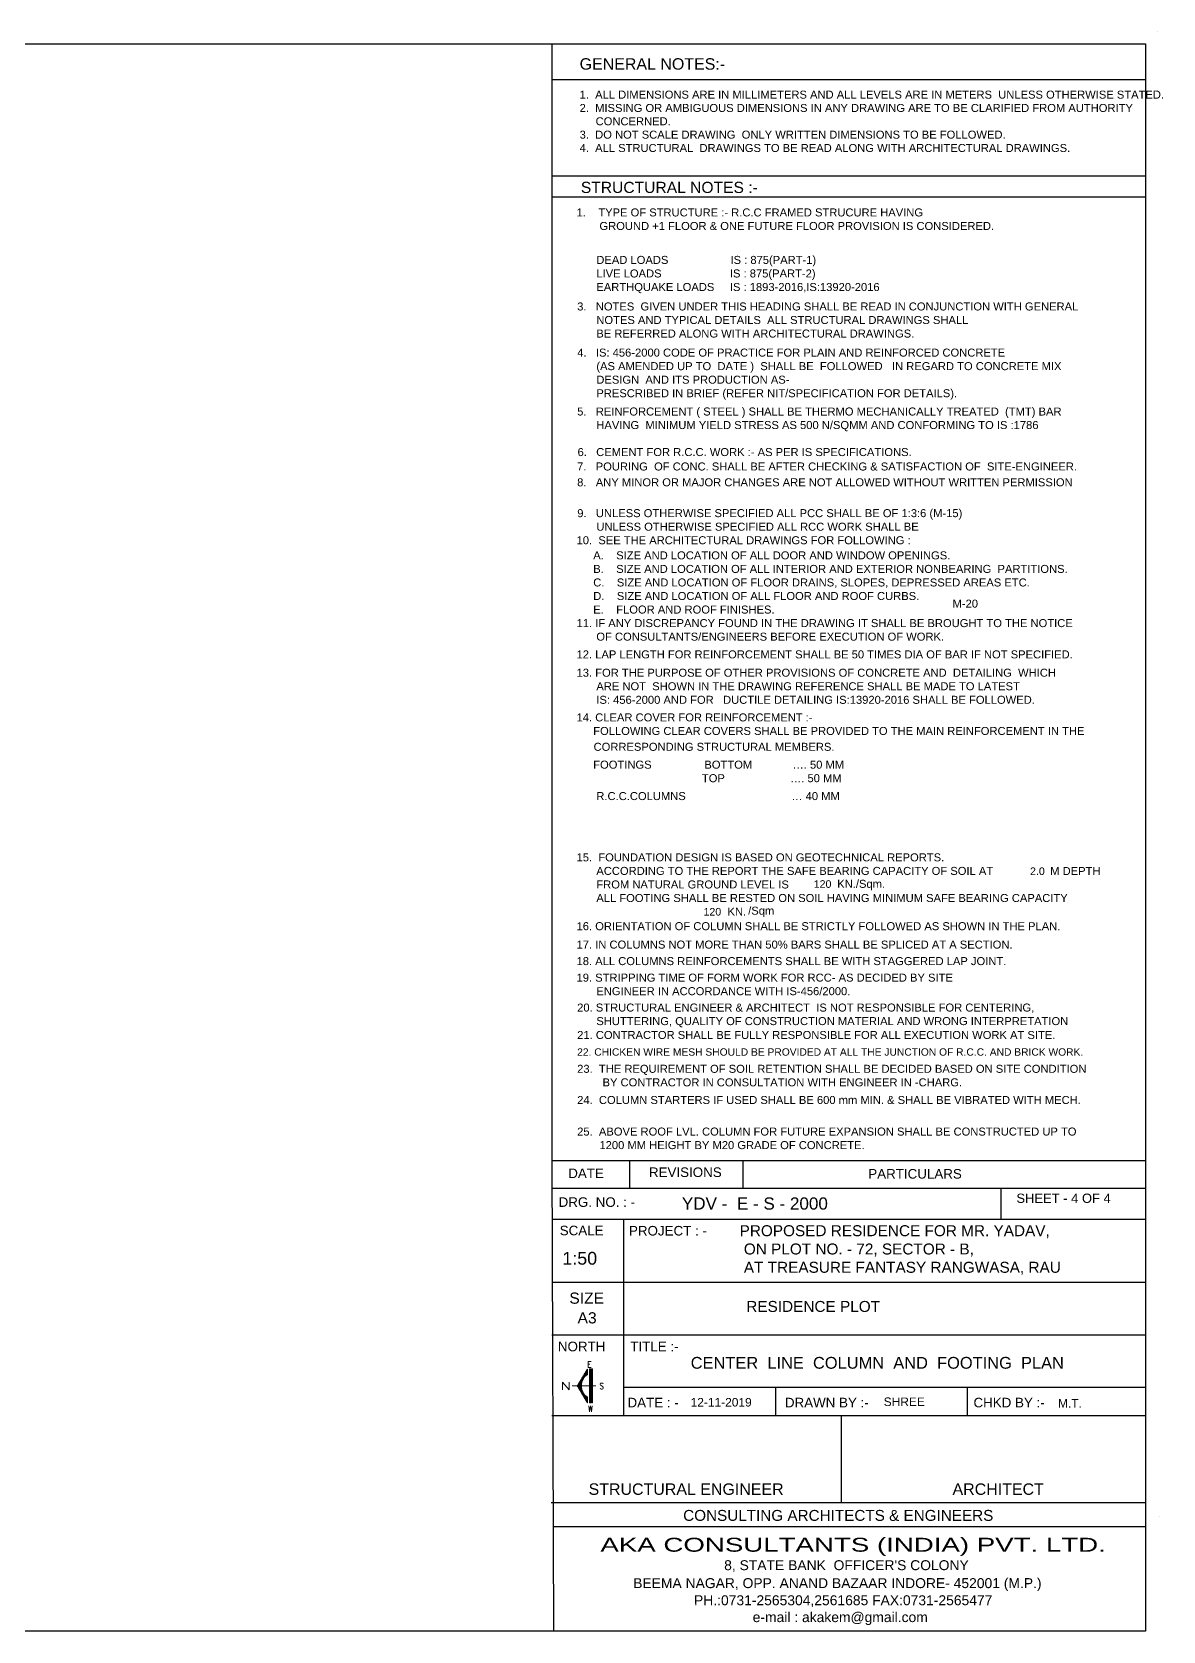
# Model space of a CAD drawing. Header units: metres. Extents: x 1689 to 2066, y 219 to 408.
# Drawn here: x 1791.52 to 1802.1, y 241.43 to 256.39 of the extents above; entities that cross this region are included whole.
import ezdxf
from ezdxf.enums import TextEntityAlignment as Align

# ---------------------------------------------------------------- set-up
doc = ezdxf.new("R2010")
doc.units = ezdxf.units.M
doc.header["$LTSCALE"] = 1.5
doc.layers.add('COL', color=4, linetype='Continuous', lineweight=25)
doc.layers.add('FORMAT - STR', color=7, linetype='Continuous', lineweight=25)
doc.layers.add('LETTER', color=7, linetype='Continuous')
doc.layers.add('T-Text', color=7, linetype='Continuous')
doc.styles.add('A1', font='arial.ttf', dxfattribs={"height": 0.225})
doc.styles.add('PRADEEP - STR', font='swissel.ttf')
doc.styles.add('ROMAND', font='arial.ttf')
doc.styles.add('ROMANS', font='romans', dxfattribs={"width": 0.8})
doc.styles.add('ROMANT', font='romant', dxfattribs={"height": 0.4})

# ---------------------------------------------------------------- blocks, each defined once
blk = doc.blocks.new('A$C3A620828')
at = {"color": 125, "lineweight": 25, "ltscale": 100}
for p, q in [((0, 1.718), (-3.7121, 1.718)), ((0, 1.5691), (-3.6971, 1.5691)), ((0, 0.9176), (-3.6971, 0.9176))]:
    blk.add_line(p, q, dxfattribs=at)
at = {"layer": 'COL'}
for p, q in [((-3.7076, 3.8567), (-3.6971, 0.9176)), ((0, 1.9089), (0, 0.9176))]:
    blk.add_line(p, q, dxfattribs=at)
at = {"layer": 'Defpoints', "color": 1, "linetype": 'Continuous', "lineweight": 30}
blk.add_line((0.0859, 1.6321), (0.0859, 1.6321), dxfattribs=at)
at = {"layer": 'FORMAT - STR'}
for p, q in [((-3.7076, 3.8567), (0, 3.8567)), ((-3.2235, 3.8567), (-3.2235, 3.6848)), ((-2.5153, 3.8567), (-2.5153, 3.6848)), ((-3.7076, 3.6848), (0, 3.6848)), ((-0.9039, 3.6848), (-0.9039, 3.491)), ((-3.7076, 3.491), (0, 3.491)), ((-3.26, 3.491), (-3.26, 2.2624)), ((0, 3.0945), (-3.7076, 3.0945)), ((0, 2.7661), (-3.7076, 2.7661)), ((0, 2.4378), (-3.26, 2.4378)), ((-2.3101, 2.4378), (-2.3101, 2.2624)), ((-1.1142, 2.4378), (-1.1142, 2.2624)), ((0, 2.2624), (-3.7076, 2.2624)), ((-1.8982, 1.718), (-1.8982, 2.2624)), ((0, 1.718), (-3.7121, 1.718))]:
    blk.add_line(p, q, dxfattribs=at)
at = {"layer": 'FORMAT - STR', "ltscale": 3, "style": 'PRADEEP - STR'}
for s, height, p in [('DATE', 0.05974, (-3.6055, 3.7469)), ('REVISIONS', 0.05974, (-3.1013, 3.7536)), ('PARTICULARS', 0.059738, (-1.7311, 3.7438)), ('DRG. NO. : -', 0.059738, (-3.6657, 3.5672)), ('SCALE', 0.05974, (-3.6587, 3.3898)), ('PROJECT : -', 0.059738, (-3.226, 3.3882)), ('NORTH', 0.05974, (-3.6702, 2.6651)), ('TITLE :-', 0.05974, (-3.2177, 2.6653)), ('DATE : -', 0.05974, (-3.2353, 2.3148)), ('DRAWN BY :-    ', 0.059738, (-2.252, 2.3148)), ('CHKD BY :-', 0.05974, (-1.0738, 2.3148)), ('STRUCTURAL ENGINEER', 0.071364, (-3.4784, 1.7683)), ('ARCHITECT', 0.07136, (-1.2048, 1.7683))]:
    blk.add_text(s, height=height, dxfattribs=at).set_placement(p)
at = {"layer": 'FORMAT - STR', "color": 4, "ltscale": 3, "char_height": 0.068589, "width": 2.451607, "attachment_point": 1, "rotation": 0.00229, "style": 'PRADEEP - STR'}
for s, insert in [('\\pxql;{\\fArial|b0|i0|c0|p34;\\C256;PROPOSED RESIDENCE FOR MR. YADAV, \\P ON PLOT NO. - 72, SECTOR - B, \\P AT TREASURE FANTASY RANGWASA, RAU}', (-2.5351, 3.4526)), ('\\pxql;{\\fArial|b0|i0|c0|p34;\\C256;RESIDENCE PLOT}', (-2.4934, 2.9794))]:
    blk.add_mtext(s, dxfattribs=dict(at, insert=insert))
at = {"layer": 'T-Text', "ltscale": 3, "style": 'ROMAND'}
blk.add_text('CONSULTING ARCHITECTS & ENGINEERS ', height=0.068214, dxfattribs=at).set_placement((-2.8875, 1.6057))
at = {"layer": 'T-Text', "ltscale": 3, "style": 'ROMAND', "width": 1.424099}
blk.add_text('AKA CONSULTANTS (INDIA) PVT. LTD.', height=0.086818, rotation=0.00229, dxfattribs=at).set_placement((-3.4046, 1.4131), (-0.2472, 1.4132), align=Align.FIT)
at = {"layer": 'T-Text', "ltscale": 3, "style": 'A1'}
for s, p in [("8, STATE BANK  OFFICER'S COLONY", (-2.6314, 1.2978)), ('BEEMA NAGAR, OPP. ANAND BAZAAR INDORE- 452001 (M.P.)', (-3.1999, 1.1857)), ('PH.:0731-2565304,2561685 FAX:0731-2565477', (-2.8197, 1.0788)), ('e-mail : akakem@gmail.com', (-2.4533, 0.9733))]:
    blk.add_text(s, height=0.062013, rotation=0.00229, dxfattribs=at).set_placement(p)
blk = doc.blocks.new('*X3')
at = {"color": 0}
for p, q in [((48396, 10594), (49241, 10594)), ((48449, 10625), (49189, 10625)), ((48501, 10656), (49136, 10656)), ((48554, 10688), (49084, 10688)), ((48606, 10719), (49031, 10719)), ((48659, 10750), (48978, 10750)), ((48712, 10781), (48926, 10781)), ((48764, 10812), (48873, 10812)), ((48817, 10844), (48821, 10844)), ((47703, 10031), (49939, 10031)), ((47703, 10000), (49939, 10000)), ((47703, 9969), (49939, 9969)), ((47703, 9906), (49939, 9906)), ((47703, 9875), (49939, 9875)), ((47712, 10188), (48065, 10188)), ((47765, 10219), (48088, 10219)), ((47818, 10250), (48113, 10250)), ((47870, 10281), (48140, 10281)), ((47923, 10312), (48170, 10312)), ((47975, 10344), (48203, 10344)), ((48028, 10375), (48240, 10375)), ((48081, 10406), (48281, 10406)), ((48133, 10438), (48327, 10438)), ((48186, 10469), (48380, 10469)), ((48238, 10500), (48444, 10500)), ((48291, 10531), (48524, 10531)), ((48343, 10562), (48641, 10562)), ((48996, 10562), (49294, 10562)), ((49114, 10531), (49347, 10531)), ((49194, 10500), (49399, 10500)), ((49257, 10469), (49452, 10469)), ((49310, 10438), (49504, 10438)), ((49357, 10406), (49557, 10406)), ((49398, 10375), (49609, 10375)), ((49434, 10344), (49662, 10344)), ((49467, 10312), (49715, 10312)), ((49497, 10281), (49767, 10281)), ((49525, 10250), (49820, 10250)), ((49550, 10219), (49872, 10219)), ((49572, 10188), (49925, 10188))]:
    blk.add_line(p, q, dxfattribs=at)
blk = doc.blocks.new('NORTH')
at = {"lineweight": 20}
for p, q in [((0.14, 1.8), (-0.52, 0.69)), ((0.14, 1.44), (0.14, 1.8)), ((0.14, -0.43), (-0.52, 0.69)), ((0.14, -0.07), (0.14, -0.43))]:
    blk.add_line(p, q, dxfattribs=at)
at = {"color": 1, "lineweight": 20}
blk.add_line((0.69, 0.69), (-0.88, 0.69), dxfattribs=at)
at = {"lineweight": 20}
for points in [[(0.27, 1.81), (0.37, 1.81), (0.37, -0.43), (0.27, -0.43)], [(0.41, -0.43), (0.41, 1.81), (0.47, 1.81), (0.47, -0.43)]]:
    blk.add_lwpolyline(points, close=True, dxfattribs=at)
for start, end in [(124.5364, 180), (180, 235.4636)]:
    blk.add_arc((0.66, 0.69), 0.92, start, end, dxfattribs=at)
at = {"lineweight": 20, "xscale": 0.001, "yscale": 0.001, "zscale": 0.001, "rotation": 90}
blk.add_blockref('*X3', (10.32, -48.13), dxfattribs=at)
at = {"color": 1, "lineweight": 20, "style": 'ROMANS'}
for s, width, p, p2 in [('E', 0.865261, (0.13, 1.91), (0.41, 1.91)), ('S', 0.865261, (0.94, 0.48), (1.22, 0.48)), ('W', 0.668611, (0.2, -1.03), (0.48, -1.03))]:
    blk.add_text(s, height=0.4, dxfattribs=dict(at, width=width)).set_placement(p, p2, align=Align.FIT)
at = {"color": 1, "lineweight": 20, "style": 'ROMANT', "width": 1.5}
blk.add_text('N', height=0.5, dxfattribs=at).set_placement((-1.64, 0.43))

msp = doc.modelspace()

# ---------------------------------------------------------------- linework, layer by layer
at = {"layer": 'Defpoints', "color": 1, "linetype": 'Continuous', "lineweight": 30}
msp.add_line((1802.04563, 256.39257), (1802.04563, 256.39257), dxfattribs=at)
at = {"layer": 'FORMAT - STR'}
for p, q in [((1796.38264, 256.28252), (1796.38264, 245.83431)), ((1796.5569, 256.28252), (1801.93558, 256.28252)), ((1801.93558, 256.28252), (1801.93558, 243.94686)), ((1796.38314, 255.94823), (1801.93558, 255.94823)), ((1796.38314, 255.04555), (1801.93558, 255.04555)), ((1796.38314, 254.85017), (1801.93558, 254.85017))]:
    msp.add_line(p, q, dxfattribs=at)
msp.add_lwpolyline([(1801.93558, 256.28252), (1801.93558, 241.43252), (1780.93558, 241.43252), (1780.93558, 256.28252)], close=True, dxfattribs=at)
msp.add_lwpolyline([(1801.93558, 256.28252), (1801.93558, 241.43252), (1780.93558, 241.43252), (1780.93558, 256.28252)], close=True, dxfattribs=at)

# ---------------------------------------------------------------- block references
at = {"layer": 'COL', "xscale": 1.497702765113534, "yscale": 1.497702765113534, "zscale": 1.497702765113534}
msp.add_blockref('A$C3A620828', (1801.93558, 240.05819), dxfattribs=at)
at = {"layer": 'LETTER', "color": 7, "xscale": 0.1413310012124444, "yscale": 0.1413310012124444, "zscale": 0.1413310012124444}
msp.add_blockref('NORTH', (1796.69558, 243.62848), dxfattribs=at)

# ---------------------------------------------------------------- texts
at = {"layer": 'FORMAT - STR', "style": 'PRADEEP - STR'}
for s, height, p in [('1.    TYPE OF STRUCTURE :- R.C.C FRAMED STRUCURE HAVING', 0.0748637, (1796.61347, 254.66694)), ('       GROUND +1 FLOOR & ONE FUTURE FLOOR PROVISION IS CONSIDERED.', 0.0748637, (1796.62415, 254.54019)), ('      DEAD LOADS                    IS : 875(PART-1)', 0.0748637, (1796.62415, 254.22272)), ('      LIVE LOADS                      IS : 875(PART-2)', 0.0748637, (1796.62415, 254.09597)), ('      EARTHQUAKE LOADS     IS : 1893-2016,IS:13920-2016', 0.0748637, (1796.62415, 253.96922)), ('3.   NOTES  GIVEN UNDER THIS HEADING SHALL BE READ IN CONJUNCTION WITH GENERAL', 0.0748637, (1796.61904, 253.78724)), ('      NOTES AND TYPICAL DETAILS  ALL STRUCTURAL DRAWINGS SHALL', 0.0748637, (1796.62415, 253.66049)), ('      BE REFERRED ALONG WITH ARCHITECTURAL DRAWINGS.', 0.0748637, (1796.62415, 253.53374)), ('4.   IS: 456-2000 CODE OF PRACTICE FOR PLAIN AND REINFORCED CONCRETE', 0.0748637, (1796.62, 253.35557)), ('      (AS AMENDED UP TO  DATE )  SHALL BE  FOLLOWED   IN REGARD TO CONCRETE MIX', 0.0748637, (1796.62415, 253.22882)), ('      DESIGN  AND ITS PRODUCTION AS-', 0.0748637, (1796.62415, 253.10208)), ('      PRESCRIBED IN BRIEF (REFER NIT/SPECIFICATION FOR DETAILS).', 0.0748637, (1796.62415, 252.97533)), ('5.   REINFORCEMENT ( STEEL ) SHALL BE THERMO MECHANICALLY TREATED  (TMT) BAR', 0.0748637, (1796.61909, 252.80443)), ('      HAVING  MINIMUM YIELD STRESS AS 500 N/SQMM AND CONFORMING TO IS :1786', 0.0748637, (1796.62415, 252.67769)), ('6.   CEMENT FOR R.C.C. WORK :- AS PER IS SPECIFICATIONS.', 0.0748637, (1796.62269, 252.42494)), ('7.   POURING  OF CONC. SHALL BE AFTER CHECKING & SATISFACTION OF  SITE-ENGINEER.', 0.0748637, (1796.61833, 252.2901)), ('8.   ANY MINOR OR MAJOR CHANGES ARE NOT ALLOWED WITHOUT WRITTEN PERMISSION', 0.0748637, (1796.61899, 252.14217)), ('9.   UNLESS OTHERWISE SPECIFIED ALL PCC SHALL BE OF 1:3:6 (M-15)', 0.0748637, (1796.62, 251.85346)), ('      UNLESS OTHERWISE SPECIFIED ALL RCC WORK SHALL BE ', 0.0748637, (1796.62415, 251.72672)), ('10.  SEE THE ARCHITECTURAL DRAWINGS FOR FOLLOWING :', 0.0748637, (1796.61347, 251.59997)), ('     A.    SIZE AND LOCATION OF ALL DOOR AND WINDOW OPENINGS.', 0.0748637, (1796.62415, 251.45854)), ('     B.    SIZE AND LOCATION OF ALL INTERIOR AND EXTERIOR NONBEARING  PARTITIONS.', 0.0748637, (1796.62415, 251.33179)), ('     C.    SIZE AND LOCATION OF FLOOR DRAINS, SLOPES, DEPRESSED AREAS ETC.', 0.0748637, (1796.62415, 251.20504)), ('     D.    SIZE AND LOCATION OF ALL FLOOR AND ROOF CURBS.', 0.0748637, (1796.62415, 251.0783)), ('M-20', 0.074864, (1800.13116, 251.00707)), ('11. IF ANY DISCREPANCY FOUND IN THE DRAWING IT SHALL BE BROUGHT TO THE NOTICE', 0.0748637, (1796.61347, 250.8248)), ('     E.    FLOOR AND ROOF FINISHES.', 0.0748637, (1796.62415, 250.95155)), ('      OF CONSULTANTS/ENGINEERS BEFORE EXECUTION OF WORK.', 0.0748637, (1796.62415, 250.69806)), ('12. LAP LENGTH FOR REINFORCEMENT SHALL BE 50 TIMES DIA OF BAR IF NOT SPECIFIED.', 0.0748637, (1796.61347, 250.53211)), ('13. FOR THE PURPOSE OF OTHER PROVISIONS OF CONCRETE AND  DETAILING  WHICH', 0.0748637, (1796.61347, 250.36064)), ('      ARE NOT  SHOWN IN THE DRAWING REFERENCE SHALL BE MADE TO LATEST', 0.0748637, (1796.62415, 250.23389)), ('      IS: 456-2000 AND FOR   DUCTILE DETAILING IS:13920-2016 SHALL BE FOLLOWED.', 0.0748637, (1796.62415, 250.10714)), ('14. CLEAR COVER FOR REINFORCEMENT :-', 0.0748637, (1796.61347, 249.94254)), ('     FOLLOWING CLEAR COVERS SHALL BE PROVIDED TO THE MAIN REINFORCEMENT IN THE', 0.0748637, (1796.62415, 249.81579)), ('CORRESPONDING STRUCTURAL MEMBERS.', 0.0748637, (1796.77257, 249.66754)), ('     FOOTINGS                 BOTTOM             …. 50 MM', 0.0748637, (1796.62415, 249.50052)), ('                                        TOP                     …. 50 MM', 0.0748637, (1796.62415, 249.37377)), ('      R.C.C.COLUMNS                                  … 40 MM', 0.0748637, (1796.62415, 249.20651)), ('15.  FOUNDATION DESIGN IS BASED ON GEOTECHNICAL REPORTS.', 0.0748637, (1796.61347, 248.63312)), ('      ACCORDING TO THE REPORT THE SAFE BEARING CAPACITY OF SOIL AT', 0.0748637, (1796.62415, 248.50637)), (' M DEPTH', 0.074866, (1801.01569, 248.50562)), ('      FROM NATURAL GROUND LEVEL IS', 0.0748655, (1796.62415, 248.37963)), (' KN./Sqm.', 0.074866, (1799.0234, 248.38563)), ('      ALL FOOTING SHALL BE RESTED ON SOIL HAVING MINIMUM SAFE BEARING CAPACITY', 0.0748655, (1796.62415, 248.25288)), ('KN.', 0.074866, (1798.02591, 248.12613)), ('/Sqm', 0.074866, (1798.219, 248.1343)), ('16. ORIENTATION OF COLUMN SHALL BE STRICTLY FOLLOWED AS SHOWN IN THE PLAN.', 0.0748655, (1796.61347, 247.98936)), ('17. IN COLUMNS NOT MORE THAN 50%%% BARS SHALL BE SPLICED AT A SECTION.', 0.0748655, (1796.61347, 247.81715)), ('18. ALL COLUMNS REINFORCEMENTS SHALL BE WITH STAGGERED LAP JOINT.', 0.0748655, (1796.61347, 247.66257)), ('19. STRIPPING TIME OF FORM WORK FOR RCC- AS DECIDED BY SITE', 0.0748655, (1796.61347, 247.50798)), ('      ENGINEER IN ACCORDANCE WITH IS-456/2000.', 0.0748655, (1796.62415, 247.38123)), ('20. STRUCTURAL ENGINEER & ARCHITECT  IS NOT RESPONSIBLE FOR CENTERING,', 0.0748655, (1796.61909, 247.22797)), ('      SHUTTERING, QUALITY OF CONSTRUCTION MATERIAL AND WRONG INTERPRETATION', 0.0748655, (1796.62415, 247.10122)), ('21. CONTRACTOR SHALL BE FULLY RESPONSIBLE FOR ALL EXECUTION WORK AT SITE.', 0.0748655, (1796.61909, 246.9715)), ('22. CHICKEN WIRE MESH SHOULD BE PROVIDED AT ALL THE JUNCTION OF R.C.C. AND BRICK WORK.', 0.0687023, (1796.61909, 246.81535)), ('23.  THE REQUIREMENT OF SOIL RETENTION SHALL BE DECIDED BASED ON SITE CONDITION', 0.0748655, (1796.61909, 246.65494)), ('        BY CONTRACTOR IN CONSULTATION WITH ENGINEER IN -CHARG.', 0.0748655, (1796.62415, 246.52819)), ('24.  COLUMN STARTERS IF USED SHALL BE 600 mm MIN. & SHALL BE VIBRATED WITH MECH.', 0.0748655, (1796.61909, 246.36327)), ('25.  ABOVE ROOF LVL. COLUMN FOR FUTURE EXPANSION SHALL BE CONSTRUCTED UP TO', 0.0748655, (1796.61909, 246.06779)), ('       1200 MM HEIGHT BY M20 GRADE OF CONCRETE.', 0.0748655, (1796.62415, 245.94104))]:
    msp.add_text(s, height=height, dxfattribs=at).set_placement(p)
at = {"layer": 'FORMAT - STR', "color": 3, "style": 'PRADEEP - STR'}
for s, p in [('2.0', (1800.85646, 248.50562)), ('120', (1798.83236, 248.38563)), ('120', (1797.80145, 248.12613))]:
    msp.add_text(s, height=0.070976, dxfattribs=at).set_placement(p)
at = {"layer": 'FORMAT - STR', "color": 1, "ltscale": 3, "style": 'PRADEEP - STR'}
for s, height, p in [('SHEET - 4 OF 4', 0.0868597, (1800.7287, 245.43793)), ('M.T.', 0.07998, (1801.11817, 243.52334))]:
    msp.add_text(s, height=height, dxfattribs=at).set_placement(p)
at = {"layer": 'FORMAT - STR', "color": 4, "ltscale": 3, "style": 'PRADEEP - STR'}
msp.add_text('YDV -  E - S - 2000', height=0.1142575, rotation=0.002289, dxfattribs=at).set_placement((1797.59889, 245.37497))
at = {"layer": 'FORMAT - STR', "color": 6, "ltscale": 3, "style": 'PRADEEP - STR'}
msp.add_text('1:50', height=0.119477, dxfattribs=at).set_placement((1796.48115, 244.85991))
for s, p in [('SIZE', (1796.7083, 244.49462)), ('A3', (1796.71206, 244.31022))]:
    msp.add_text(s, height=0.104633, dxfattribs=at).set_placement(p, align=Align.CENTER)
at = {"layer": 'FORMAT - STR', "color": 1, "style": 'PRADEEP - STR'}
msp.add_text('CENTER  LINE  COLUMN  AND  FOOTING  PLAN', height=0.11, rotation=0.002289, dxfattribs=at).set_placement((1799.42714, 243.88666), align=Align.CENTER)
at = {"layer": 'FORMAT - STR', "color": 4, "ltscale": 3, "style": 'PRADEEP - STR'}
msp.add_text('12-11-2019', height=0.07998, dxfattribs=at).set_placement((1797.68064, 243.53265))
at = {"layer": 'FORMAT - STR', "color": 50, "ltscale": 3, "style": 'PRADEEP - STR'}
msp.add_text('SHREE', height=0.07998, dxfattribs=at).set_placement((1799.48725, 243.53723))
at = {"layer": 'T-Text', "style": 'ROMAND'}
msp.add_text('STRUCTURAL NOTES :- ', height=0.1045717, dxfattribs=at).set_placement((1796.65359, 254.88623))
at = {"layer": 'T-Text', "insert": (1796.64204, 256.14708), "char_height": 0.0748637, "width": 5.3927906, "attachment_point": 1, "style": 'PRADEEP - STR'}
msp.add_mtext('{\\H1.4286x;GENERAL NOTES:-  }\\P\\P\\pxi-2,l2;1.  ALL DIMENSIONS ARE IN MILLIMETERS AND ALL LEVELS ARE IN METERS  UNLESS OTHERWISE STATED. \\P2.  MISSING OR AMBIGUOUS DIMENSIONS IN ANY DRAWING ARE TO BE CLARIFIED FROM AUTHORITY CONCERNED. \\P\\pi0,l0;3.  DO NOT SCALE DRAWING  ONLY WRITTEN DIMENSIONS TO BE FOLLOWED. \\P4.  ALL STRUCTURAL  DRAWINGS TO BE READ ALONG WITH ARCHITECTURAL DRAWINGS.', dxfattribs=at)

doc.saveas('drawing.dxf')
